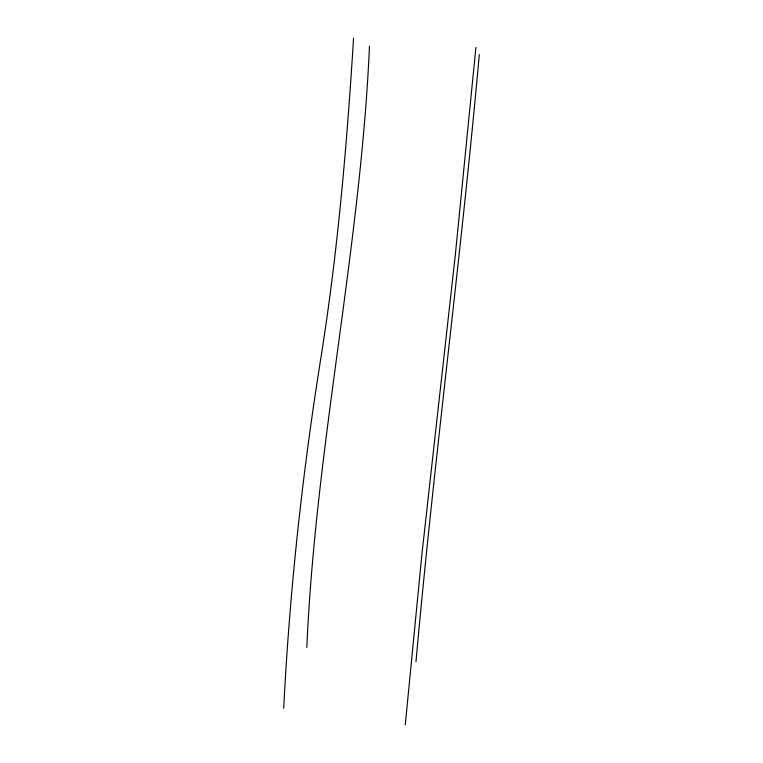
<?xml version="1.0" encoding="UTF-8"?>
<svg xmlns="http://www.w3.org/2000/svg" width="763" height="763" viewBox="0 0 763 763"><rect width="100%" height="100%" fill="white"/><g stroke="black" fill="none" stroke-linecap="round" stroke-linejoin="round"><path stroke-width="1.14" d="M283.702 708.255C289.635 591.02 302.31 474.224 320.822 358.314C337.723 252.286 346.898 145.256 353.555 38.15M306.821 647.444C315.605 445.802 360.517 247.927 369.483 46.276M405.267 724.85L421.977 553.623L455.282 255.338L475.921 47.325M415.988 661.712C434.09 459.021 461.148 257.265 479.298 54.574"/></g></svg>
